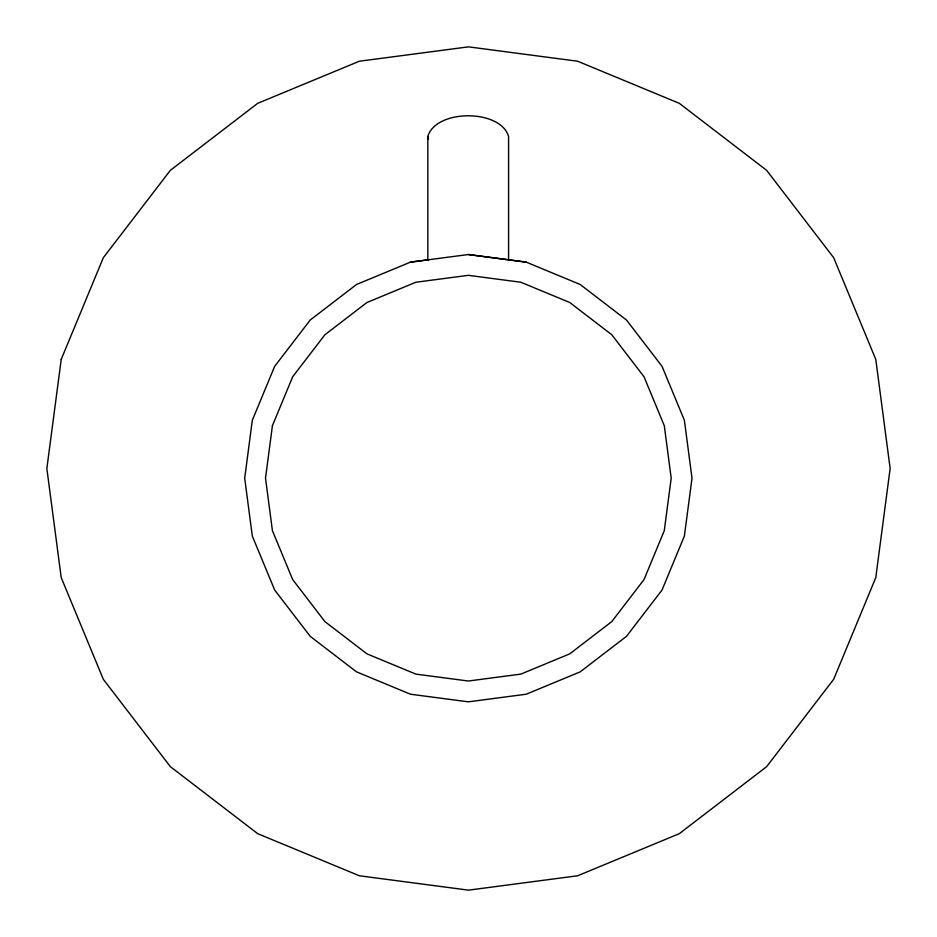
<?xml version="1.0" encoding="UTF-8"?>
<svg xmlns="http://www.w3.org/2000/svg" width="937" height="937" viewBox="0 0 937 937"><rect width="100%" height="100%" fill="white"/><g stroke="black" fill="none" stroke-linecap="round" stroke-linejoin="round"><path stroke-width="1.41" d="M427.834 259.854L427.834 136.509C435.787 108.903 500.616 108.868 508.58 136.474L508.58 259.818M410.465 262.137L356.528 284.485L310.206 320.032L274.658 366.344L252.311 420.291L244.698 478.175L252.311 536.058L274.658 590.005L310.206 636.328L356.528 671.864L410.465 694.212L468.348 701.836L526.243 694.212L580.179 671.864L626.502 636.328L662.049 590.005L684.385 536.058L692.01 478.175L684.385 420.291L662.049 366.344L626.502 320.032L580.179 284.485L526.243 262.137L468.348 254.524L410.465 262.137L428.947 259.701M468.207 254.524L526.243 262.137M427.834 136.509L428.525 139.133M61.221 359.375L46.85 468.5L61.221 577.625L103.339 679.325L170.347 766.653L257.675 833.661L359.375 875.779L468.5 890.15L577.625 875.779L679.325 833.661L766.653 766.653L833.661 679.325L875.779 577.625L890.15 468.5L875.779 359.375L833.661 257.675L766.653 170.347L679.325 103.339L577.625 61.221L468.5 46.85L359.375 61.221L257.675 103.339L170.347 170.347L103.339 257.675L61.221 359.375M272.421 425.679L265.511 478.175L272.421 530.67L292.684 579.593L324.916 621.606L366.929 653.839L415.852 674.113L468.348 681.023L520.855 674.113L569.778 653.839L611.779 621.606L644.024 579.593L664.286 530.67L671.197 478.175L664.286 425.679L644.024 376.756L611.779 334.743L569.778 302.51L520.855 282.248L468.348 275.326L415.852 282.248L366.929 302.51L324.916 334.743L292.684 376.756L272.421 425.679"/></g></svg>
